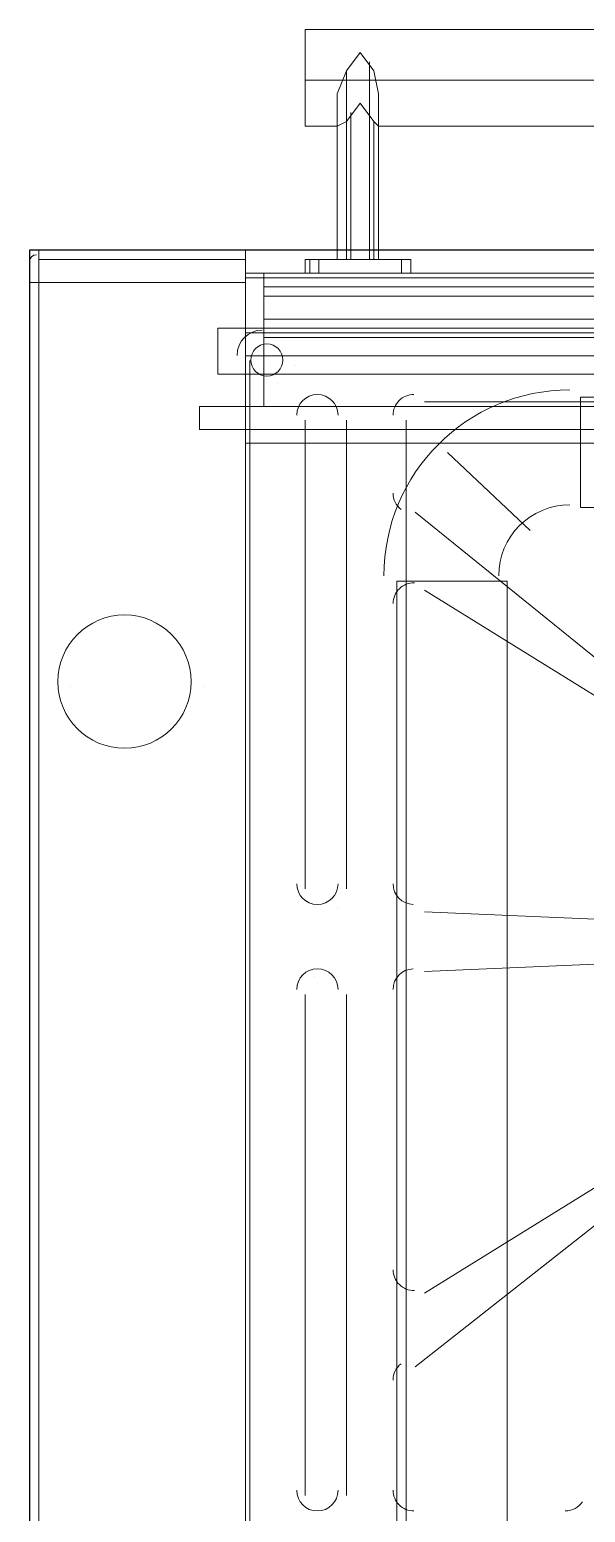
# Model space of a CAD drawing. Header units: millimetres. Extents: x -5841 to 140562, y 1006 to 102310.
# Drawn here: x 98995.6 to 99123.7, y 14976.2 to 15317.7 of the extents above; entities that cross this region are included whole.
import ezdxf

# ---------------------------------------------------------------- set-up
doc = ezdxf.new("R2010")
doc.units = ezdxf.units.MM
doc.header["$LTSCALE"] = 10
doc.layers.add('PDF18_1-EeAa_3D-01', color=7, linetype='Continuous')
doc.layers.add('PDF18_1-Electrical_App-01', color=7, linetype='Continuous')

msp = doc.modelspace()

# ---------------------------------------------------------------- linework, layer by layer
at = {"layer": 'PDF18_1-EeAa_3D-01', "lineweight": 0}
for points in [[(99059.08, 15295.48), (99059.08, 15296.54), (99059.08, 15300.77), (99059.08, 15306.06), (99059.08, 15312.41), (99059.08, 15315.58), (99059.08, 15317.7), (99059.08, 15315.58), (99059.08, 15312.41), (99059.08, 15306.06), (99059.08, 15300.77), (99059.08, 15296.54)], [(99066.49, 15264.79), (99066.49, 15302.89), (99066.49, 15297.59), (99066.49, 15295.48)], [(99076.01, 15302.89), (99076.01, 15264.79), (99076.01, 15295.48), (99076.01, 15297.59)], [(99045.32, 14701.77), (99045.32, 15266.9), (98995.58, 15266.9), (98995.58, 14701.77)], [(99081.31, 15261.61), (99062.26, 15261.61), (99062.26, 15264.79), (99060.14, 15264.79), (99059.08, 15264.79), (99060.14, 15264.79), (99062.26, 15264.79), (99081.31, 15264.79), (99081.31, 15261.61), (99083.42, 15261.61), (99083.42, 15264.79), (99081.31, 15264.79), (99062.26, 15264.79), (99062.26, 15261.61), (99060.14, 15261.61), (99059.08, 15261.61), (99059.08, 15264.79), (99059.08, 15261.61), (99060.14, 15261.61), (99062.26, 15261.61), (99081.31, 15261.61), (99081.31, 15264.79), (99083.42, 15264.79), (99083.42, 15261.61)], [(99060.14, 15261.61), (99060.14, 15264.79)], [(99066.49, 15264.79), (99067.55, 15264.79), (99068.61, 15264.79), (99069.66, 15264.79), (99070.72, 15264.79), (99071.78, 15264.79), (99072.84, 15264.79), (99073.9, 15264.79), (99074.96, 15264.79), (99076.01, 15264.79), (99074.96, 15264.79), (99073.9, 15264.79), (99072.84, 15264.79), (99071.78, 15264.79), (99070.72, 15264.79), (99069.66, 15264.79), (99068.61, 15264.79), (99067.55, 15264.79)], [(99049.56, 15261.61), (99049.56, 15230.92), (99940.65, 15230.92), (99049.56, 15230.92), (99049.56, 15246.79), (99940.65, 15246.79), (99940.65, 15230.92), (99940.65, 15261.61)], [(99389.27, 15261.61), (99389.27, 15260.55), (99049.56, 15260.55), (99049.56, 15261.61)], [(99038.97, 15248.91), (99951.23, 15248.91), (99951.23, 15238.33), (99038.97, 15238.33)], [(99951.23, 15248.91), (99951.23, 15238.33), (99038.97, 15238.33), (99038.97, 15248.91)], [(99944.88, 15248.91), (99045.32, 15248.91)], [(99086.6, 15231.98), (99332.12, 15231.98), (99291.91, 15231.98), (99271.8, 15231.98), (99221, 15231.98), (99197.72, 15231.98), (99147.98, 15231.98), (99126.81, 15231.98)], [(99349.06, 15212.93), (99349.06, 14720.82), (99343.77, 14726.11), (99122.58, 14726.11), (99122.58, 14700.71), (99868.69, 14700.71), (99868.69, 14726.11), (99646.44, 14726.11), (99641.15, 14720.82), (99641.15, 15212.93), (99646.44, 15207.64), (99868.69, 15207.64), (99868.69, 15233.04), (99122.58, 15233.04), (99122.58, 15207.64), (99343.77, 15207.64)], [(99957.58, 15230.92), (99034.74, 15230.92), (99957.58, 15230.92), (99957.58, 15225.63), (99034.74, 15225.63), (99957.58, 15225.63)], [(99082.36, 14708.12), (99082.36, 15227.75), (99082.36, 15209.75), (99082.36, 15184.35), (99082.36, 15119.8), (99082.36, 15095.46), (99082.36, 15030.9), (99082.36, 15005.5), (99082.36, 14980.1), (99082.36, 14955.76), (99082.36, 14930.36), (99082.36, 14903.9), (99082.36, 14839.35), (99082.36, 14816.06), (99082.36, 14751.51), (99082.36, 14725.05)], [(99105.65, 14743.04), (99105.65, 15190.7), (99080.25, 15190.7), (99080.25, 14743.04)]]:
    msp.add_lwpolyline(points, close=True, dxfattribs=at)
for points in [[(99378.69, 15317.7), (99059.08, 15317.7)], [(99071.78, 15312.41), (99068.61, 15308.18), (99066.49, 15302.89)], [(99076.01, 15302.89), (99074.96, 15308.18), (99071.78, 15312.41)], [(99071.78, 15312.41), (99071.78, 15312.41)], [(99068.61, 15308.18), (99068.61, 15264.79)], [(99073.9, 15310.29), (99073.9, 15264.79)], [(99067.55, 15306.06), (99059.08, 15306.06), (99378.69, 15306.06), (99371.28, 15306.06)], [(99362.82, 15306.06), (99074.96, 15306.06)], [(99059.08, 15295.48), (99066.49, 15295.48), (99068.61, 15296.54), (99071.78, 15300.77), (99074.96, 15296.54), (99076.01, 15295.48), (99362.82, 15295.48)], [(99066.49, 15302.89), (99066.49, 15302.89)], [(99071.78, 15300.77), (99071.78, 15300.77)], [(99076.01, 15302.89), (99076.01, 15302.89)], [(99069.66, 15298.65), (99069.66, 15264.79)], [(99059.08, 15295.48), (99059.08, 15295.48)], [(99066.49, 15295.48), (99066.49, 15295.48)], [(99074.96, 15296.54), (99074.96, 15264.79)], [(99076.01, 15295.48), (99076.01, 15295.48)], [(99995.68, 14688.01), (98995.58, 14688.01), (98995.58, 14686.95), (98995.58, 14685.89), (98995.58, 14668.96), (98995.58, 14667.9), (98995.58, 14666.84), (98995.58, 14688.01), (98995.58, 15259.49), (98995.58, 15263.73), (98995.58, 15264.79), (98995.58, 14666.84), (98995.58, 14688.01), (98995.58, 15259.49), (98997.7, 15259.49), (98997.7, 15264.79), (98997.7, 15266.9)], [(99944.88, 14701.77), (99045.32, 14701.77), (98995.58, 14701.77), (98995.58, 15266.9), (99045.32, 15266.9), (99045.32, 14701.77), (99045.32, 15242.56), (99045.32, 15261.61), (99045.32, 15260.55), (99045.32, 15248.91), (99045.32, 15247.85), (99045.32, 14686.95), (99045.32, 14688.01), (99045.32, 15259.49), (98997.7, 15259.49), (98997.7, 14688.01)], [(98995.58, 15266.9), (98995.58, 15266.9)], [(98995.58, 15266.9), (98995.58, 15266.9)], [(98995.58, 15266.9), (98995.58, 15266.9)], [(99045.32, 15259.49), (99045.32, 15264.79), (99045.32, 15266.9), (98997.7, 15266.9), (99045.32, 15266.9), (99045.32, 15261.61), (99045.32, 14701.77), (99944.88, 14701.77)], [(98997.7, 15266.9), (98997.7, 15266.9)], [(98997.7, 15266.9), (98997.7, 15266.9)], [(99045.32, 15266.9), (99045.32, 15266.9)], [(99045.32, 15266.9), (99045.32, 15266.9)], [(99045.32, 15266.9), (99045.32, 15266.9)], [(99045.32, 15266.9), (99045.32, 15266.9)], [(98995.58, 15265.84), (98995.58, 15265.84)], [(98995.58, 15259.49), (98995.58, 15264.79), (98995.58, 15265.84)], [(98995.58, 15264.79), (98995.58, 15264.79)], [(98997.7, 15264.79), (99045.32, 15264.79)], [(99059.08, 15264.79), (99059.08, 15264.79)], [(99062.26, 15264.79), (99062.26, 15264.79)], [(99062.26, 15264.79), (99062.26, 15264.79)], [(99066.49, 15264.79), (99066.49, 15264.79)], [(99066.49, 15264.79), (99066.49, 15264.79)], [(99076.01, 15264.79), (99076.01, 15264.79)], [(99076.01, 15264.79), (99076.01, 15264.79)], [(99081.31, 15264.79), (99081.31, 15264.79)], [(99081.31, 15264.79), (99081.31, 15264.79)], [(99083.42, 15264.79), (99083.42, 15261.61), (99083.42, 15264.79)], [(99083.42, 15264.79), (99083.42, 15264.79)], [(99083.42, 15264.79), (99083.42, 15264.79)], [(98995.58, 15259.49), (98995.58, 15259.49)], [(98995.58, 15259.49), (98995.58, 15259.49)], [(98997.7, 15259.49), (98997.7, 15259.49)], [(99045.32, 15261.61), (99944.88, 15261.61), (99045.32, 15261.61)], [(99944.88, 15261.61), (99944.88, 15242.56), (99045.32, 15242.56), (99045.32, 15261.61), (99944.88, 15261.61), (99045.32, 15261.61)], [(99045.32, 15261.61), (99045.32, 15261.61)], [(99045.32, 15261.61), (99045.32, 15261.61)], [(99045.32, 15242.56), (99045.32, 15222.45), (99944.88, 15222.45), (99045.32, 15222.45), (99045.32, 15261.61), (99944.88, 15261.61), (99944.88, 15222.45), (99944.88, 15242.56)], [(99045.32, 15261.61), (99045.32, 15261.61)], [(99045.32, 15261.61), (99045.32, 15261.61)], [(99944.88, 15260.55), (99045.32, 15260.55)], [(99045.32, 15260.55), (99045.32, 15260.55)], [(99045.32, 15259.49), (99045.32, 15259.49)], [(99049.56, 15256.32), (99049.56, 15258.44), (99049.56, 15260.55), (99049.56, 15261.61), (99940.65, 15261.61), (99940.65, 15260.55), (99940.65, 15258.44), (99940.65, 15256.32)], [(99049.56, 15261.61), (99049.56, 15261.61)], [(99389.27, 15261.61), (99049.56, 15261.61), (99049.56, 15251.03), (99389.27, 15251.03)], [(99389.27, 15260.55), (99049.56, 15260.55), (99049.56, 15261.61), (99389.27, 15261.61)], [(99389.27, 15261.61), (99049.56, 15261.61), (99049.56, 15260.55), (99940.65, 15260.55)], [(99049.56, 15261.61), (99049.56, 15261.61)], [(99049.56, 15261.61), (99049.56, 15261.61)], [(99049.56, 15261.61), (99049.56, 15261.61)], [(99049.56, 15261.61), (99049.56, 15261.61)], [(99049.56, 15261.61), (99049.56, 15261.61)], [(99049.56, 15260.55), (99049.56, 15251.03), (99049.56, 15260.55), (99389.27, 15260.55)], [(99389.27, 15260.55), (99049.56, 15260.55), (99049.56, 15251.03), (99389.27, 15251.03)], [(99389.27, 15260.55), (99049.56, 15260.55), (99389.27, 15260.55)], [(99049.56, 15260.55), (99049.56, 15260.55)], [(99049.56, 15260.55), (99049.56, 15260.55)], [(99049.56, 15260.55), (99049.56, 15260.55)], [(99049.56, 15260.55), (99049.56, 15260.55)], [(99049.56, 15260.55), (99049.56, 15260.55)], [(99059.08, 15261.61), (99059.08, 15261.61)], [(99062.26, 15261.61), (99062.26, 15261.61)], [(99062.26, 15261.61), (99062.26, 15261.61)], [(99081.31, 15261.61), (99081.31, 15261.61)], [(99081.31, 15261.61), (99081.31, 15261.61)], [(99083.42, 15261.61), (99083.42, 15261.61)], [(99083.42, 15261.61), (99083.42, 15261.61)], [(99940.65, 15258.44), (99049.56, 15258.44)], [(99049.56, 15246.79), (99049.56, 15256.32), (99940.65, 15256.32), (99940.65, 15246.79)], [(99049.56, 15256.32), (99049.56, 15256.32)], [(99038.97, 15248.91), (99038.97, 15248.91)], [(99038.97, 15248.91), (99038.97, 15248.91)], [(99045.32, 15248.91), (99045.32, 15248.91)], [(99389.27, 15251.03), (99049.56, 15251.03), (99389.27, 15251.03)], [(99049.56, 15251.03), (99049.56, 15251.03)], [(99049.56, 15251.03), (99049.56, 15251.03)], [(99049.56, 15251.03), (99049.56, 15251.03)], [(99944.88, 15247.85), (99045.32, 15247.85), (99944.88, 15247.85)], [(99045.32, 15247.85), (99045.32, 15247.85)], [(99049.56, 15246.79), (99049.56, 15246.79)], [(99051.67, 15246.79), (99051.67, 15246.79)], [(99051.67, 15246.79), (99345.88, 15246.79), (99051.67, 15246.79)], [(99051.67, 15246.79), (99051.67, 15246.79)], [(99045.32, 15242.56), (99045.32, 15242.56)], [(99045.32, 15242.56), (99944.88, 15242.56), (99045.32, 15242.56)], [(99045.32, 15242.56), (99045.32, 15242.56)], [(99052.73, 15244.68), (99052.73, 15244.68)], [(99046.38, 14694.36), (99046.38, 15241.5), (99046.38, 14694.36)], [(99046.38, 15241.5), (99046.38, 15241.5)], [(99049.56, 15240.44), (99049.56, 15240.44)], [(99049.56, 15240.44), (99049.56, 15240.44)], [(99049.56, 15240.44), (99049.56, 15240.44)], [(99056.96, 15240.44), (99056.96, 15240.44)], [(99038.97, 15238.33), (99038.97, 15238.33)], [(99038.97, 15238.33), (99038.97, 15238.33)], [(99052.73, 15236.21), (99052.73, 15236.21)], [(99061.2, 15231.98), (99061.2, 15231.98)], [(99066.49, 15231.98), (99066.49, 15231.98)], [(99086.6, 15231.98), (99086.6, 15231.98)], [(99122.58, 15233.04), (99122.58, 15233.04)], [(99034.74, 15225.63), (99034.74, 15230.92), (99034.74, 15225.63)], [(99034.74, 15230.92), (99034.74, 15230.92)], [(99049.56, 15230.92), (99049.56, 15230.92)], [(99034.74, 15225.63), (99034.74, 15225.63)], [(99059.08, 15227.75), (99059.08, 15119.8), (99059.08, 15227.75)], [(99059.08, 15227.75), (99059.08, 15227.75)], [(99059.08, 15227.75), (99059.08, 15227.75)], [(99068.61, 15119.8), (99068.61, 15227.75), (99068.61, 15119.8)], [(99068.61, 15227.75), (99068.61, 15227.75)], [(99082.36, 15227.75), (99082.36, 15227.75)], [(99045.32, 15222.45), (99045.32, 15222.45)], [(99110.94, 15202.35), (99091.89, 15220.34)], [(99082.36, 15209.75), (99082.36, 15209.75)], [(99082.36, 15209.75), (99082.36, 15209.75)], [(99084.48, 15206.58), (99134.22, 15166.36), (99084.48, 15206.58)], [(99084.48, 15206.58), (99084.48, 15206.58)], [(99084.48, 15206.58), (99084.48, 15206.58)], [(99122.58, 15207.64), (99122.58, 15207.64)], [(99080.25, 15190.7), (99080.25, 15190.7)], [(99131.05, 15161.07), (99086.6, 15188.59), (99131.05, 15161.07)], [(99086.6, 15188.59), (99086.6, 15188.59)], [(99086.6, 15188.59), (99086.6, 15188.59)], [(99105.65, 15190.7), (99105.65, 15190.7)], [(99082.36, 15184.35), (99082.36, 15184.35)], [(99082.36, 15184.35), (99082.36, 15184.35)], [(99019.92, 15182.24), (99019.92, 15182.24)], [(99005.11, 15166.36), (99005.11, 15166.36)], [(99035.8, 15166.36), (99035.8, 15166.36)], [(99035.8, 15166.36), (99035.8, 15166.36)], [(99035.8, 15166.36), (99035.8, 15166.36)], [(99019.92, 15151.55), (99019.92, 15151.55)], [(99059.08, 15119.8), (99059.08, 15119.8)], [(99068.61, 15119.8), (99068.61, 15119.8)], [(99068.61, 15119.8), (99068.61, 15119.8)], [(99082.36, 15119.8), (99082.36, 15119.8)], [(99082.36, 15119.8), (99082.36, 15119.8)], [(99061.2, 15115.56), (99061.2, 15115.56)], [(99066.49, 15115.56), (99066.49, 15115.56)], [(99086.6, 15114.51), (99185.02, 15110.27), (99086.6, 15114.51)], [(99086.6, 15114.51), (99086.6, 15114.51)], [(99086.6, 15114.51), (99086.6, 15114.51)], [(99185.02, 15104.98), (99086.6, 15100.75), (99185.02, 15104.98)], [(99061.2, 15099.69), (99061.2, 15099.69)], [(99066.49, 15099.69), (99066.49, 15099.69)], [(99086.6, 15100.75), (99086.6, 15100.75)], [(99086.6, 15100.75), (99086.6, 15100.75)], [(99059.08, 15095.46), (99059.08, 14980.1), (99059.08, 15095.46)], [(99059.08, 15095.46), (99059.08, 15095.46)], [(99059.08, 15095.46), (99059.08, 15095.46)], [(99068.61, 14980.1), (99068.61, 15095.46), (99068.61, 14980.1)], [(99068.61, 15095.46), (99068.61, 15095.46)], [(99082.36, 15095.46), (99082.36, 15095.46)], [(99082.36, 15095.46), (99082.36, 15095.46)], [(99086.6, 15026.67), (99131.05, 15054.18), (99086.6, 15026.67)], [(99134.22, 15048.89), (99084.48, 15009.73), (99134.22, 15048.89)], [(99082.36, 15030.9), (99082.36, 15030.9)], [(99082.36, 15030.9), (99082.36, 15030.9)], [(99086.6, 15026.67), (99086.6, 15026.67)], [(99086.6, 15026.67), (99086.6, 15026.67)], [(99084.48, 15009.73), (99084.48, 15009.73)], [(99084.48, 15009.73), (99084.48, 15009.73)], [(99082.36, 15005.5), (99082.36, 15005.5)], [(99082.36, 15005.5), (99082.36, 15005.5)], [(99059.08, 14980.1), (99059.08, 14980.1)], [(99068.61, 14980.1), (99068.61, 14980.1)], [(99068.61, 14980.1), (99068.61, 14980.1)], [(99082.36, 14980.1), (99082.36, 14980.1)], [(99082.36, 14980.1), (99082.36, 14980.1)]]:
    msp.add_lwpolyline(points, dxfattribs=at)
for points in [[(99049.21, 15248.49, 0.414213), (99043.39, 15242.67, -0.414213)], [(99066.67, 15228.91, 1), (99057.15, 15228.91, -1)], [(99084.13, 15233.67, 0.414214), (99079.37, 15228.91, -0.414214)], [(99079.37, 15210.92, 0.230862), (99081.2, 15207.17, -0.230862)], [(99084.28, 15190.28, 0.422945), (99079.37, 15185.52, -0.422945)], [(99057.15, 15120.96, 1), (99066.67, 15120.96, -1)], [(99079.37, 15120.96, 0.404026), (99083.97, 15116.2, -0.404026)], [(99066.67, 15096.62, 1), (99057.15, 15096.62, -1)], [(99083.97, 15101.38, 0.404026), (99079.37, 15096.62, -0.404026)], [(99079.37, 15032.06, 0.422945), (99084.28, 15027.3, -0.422945)], [(99081.2, 15010.41, 0.230862), (99079.37, 15006.66, -0.230862)], [(99057.15, 14981.26, 1), (99066.67, 14981.26, -1)], [(99079.37, 14981.26, 0.414214), (99084.13, 14976.5, -0.414214)], [(99119.06, 14976.5, 0.251633), (99123.03, 14978.63, -0.251633)]]:
    msp.add_lwpolyline(points, format="xyb", close=True, dxfattribs=at)
for centre, radius in [((99050.26, 15241.61), 3.7), ((99050.26, 15241.61), 3.7), ((99017.46, 15167.53), 15.35), ((99017.46, 15167.53), 15.35)]:
    msp.add_circle(centre, radius, dxfattribs=at)
for centre, radius, start, end in [((98997.17, 15264.26), 1.59, 90.0148, 179.9852), ((99120.11, 15191.87), 42.86, 90, 180), ((99120.11, 15191.87), 16.4, 90, 180)]:
    msp.add_arc(centre, radius, start, end, dxfattribs=at)
at = {"layer": 'PDF18_1-Electrical_App-01', "lineweight": 25}
msp.add_lwpolyline([(99995.68, 15266.9), (98995.58, 15266.9), (98995.58, 14666.84), (99995.68, 14666.84)], close=True, dxfattribs=at)

doc.saveas('drawing.dxf')
